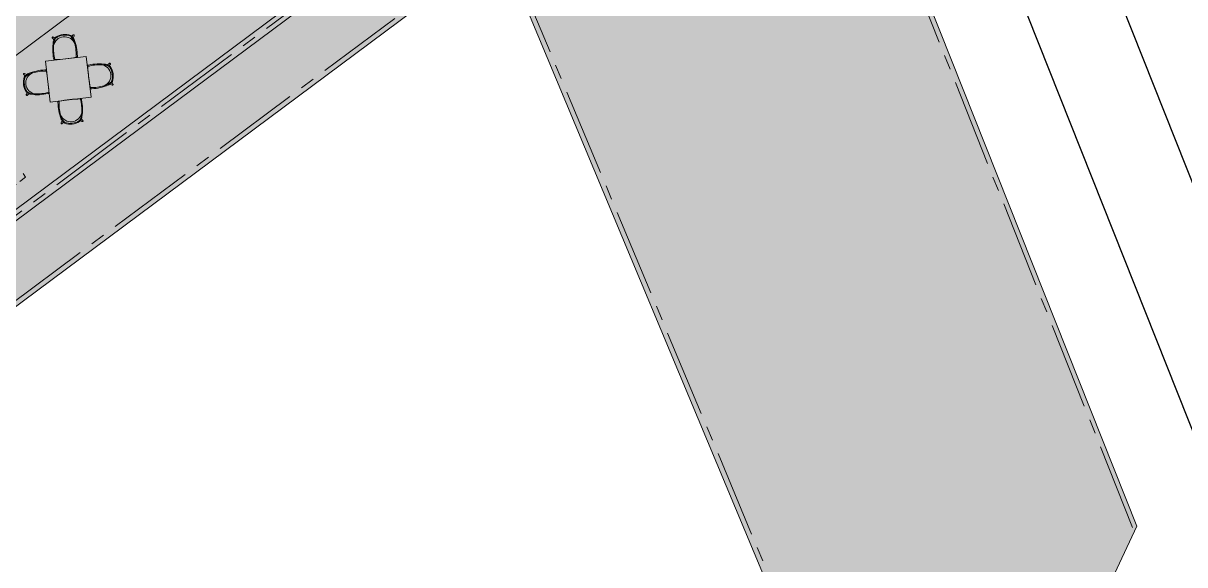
# Model space of a CAD drawing. Header units: metres. Extents: x -466 to 1322, y -1072 to 50.
# Drawn here: x 835.21 to 860.59, y -196.56 to -184.71 of the extents above; entities that cross this region are included whole.
import ezdxf

# ---------------------------------------------------------------- set-up
doc = ezdxf.new("R2010")
doc.units = ezdxf.units.M
for name, pattern in [('B1 P BAJA$0$HIDDEN', [9.525, 6.35, -3.175]), ('CENTER2', [28.575, 19.05, -3.175, 3.175, -3.175]), ('Hidden 1_16_', [0.002381, 0.001587, -0.00079375])]:
    doc.linetypes.add(name, pattern=pattern)
for name, color, linetype, lineweight in [('A - MURO BAJO', 2, 'Continuous', 0), ('A - PISO', 1, 'Continuous', 0), ('A - PROY', 250, 'B1 P BAJA$0$HIDDEN', 0), ('A-EJES', 61, 'CENTER2', 0), ('A-MUEBLES', 5, 'Continuous', 0)]:
    doc.layers.add(name, color=color, linetype=linetype, lineweight=lineweight)
doc.layers.add('AKU_Poligono', color=1, linetype='Continuous')
doc.layers.add('Hatch Exterior', color=7, linetype='Continuous', lineweight=0, true_color=0xa99b89)
doc.layers.add('Hatch fondo', color=254, linetype='Continuous', lineweight=0, transparency=0.5)

msp = doc.modelspace()

# ---------------------------------------------------------------- hatches: boundary and pattern name
at = {"layer": 'Hatch Exterior', "transparency": 33554687}
h = msp.add_hatch(color=256, dxfattribs=at)
h.dxf.hatch_style = 1
h.paths.add_polyline_path([(846.352, -170.751), (849.28, -174.68), (850.751, -173.583), (851.897, -176.47), (845.039, -181.583), (825.538, -196.118), (820.937, -189.944)])
at = {"layer": 'Hatch fondo', "transparency": 33554559}
h = msp.add_hatch(color=256, dxfattribs=at)
h.dxf.hatch_style = 1
edge = h.paths.add_edge_path()
edge.add_line((813.458, -201.629), (817.569, -198.566))
edge.add_line((817.569, -198.566), (818.198, -199.409))
edge.add_arc((819.711, -201.272), 2.4, 129.0876, 313.6248)
edge.add_line((821.367, -203.009), (823.718, -204.146))
edge.add_line((823.718, -204.146), (822.76, -206.127))
edge.add_line((822.76, -206.127), (813.458, -201.629))
h.paths.add_polyline_path([(826.319, -197.406), (824.797, -196.67), (846.546, -180.276), (851.897, -176.47), (850.751, -173.583), (849.28, -174.68), (846.352, -170.751), (848.878, -168.868), (859.538, -195.709), (857.27, -200.565), (852.201, -198.737), (848.75, -190.471), (845.634, -183.009)])

# ---------------------------------------------------------------- linework, layer by layer
at = {"layer": 'A - MURO BAJO', "ltscale": 0.05}
msp.add_lwpolyline([(847.911, -179.192), (836.441, -187.742), (825.419, -195.957)], dxfattribs=at)
at = {"layer": 'A - MURO BAJO'}
msp.add_lwpolyline([(847.988, -179.385), (836.561, -187.902), (825.538, -196.118)], dxfattribs=at)
at = {"layer": 'A - PISO', "ltscale": 0.05}
msp.add_lwpolyline([(846.352, -170.751), (848.878, -168.868), (859.538, -195.709), (857.27, -200.565), (852.201, -198.737), (845.634, -183.009), (826.319, -197.406)], dxfattribs=at)
at = {"layer": 'A - PROY', "color": 250, "linetype": 'Hidden 1_16_', "ltscale": 100}
msp.add_lwpolyline([(835.203, -188), (835.259, -188.075), (832.853, -189.868)], dxfattribs=at)
at = {"layer": 'A-EJES', "ltscale": 0.1}
for p, q in [((859.449, -195.744), (847.262, -165.119)), ((852.224, -198.52), (840.422, -170.265)), ((845.559, -177.578), (809.652, -204.342)), ((846.629, -180.273), (812.494, -205.716)), ((845.618, -182.897), (814.016, -206.452))]:
    msp.add_line(p, q, dxfattribs=at)
at = {"layer": 'A-MUEBLES', "color": 5}
for p, q in [((835.895, -185.038), (835.863, -185.013)), ((836.27, -184.997), (836.296, -184.966)), ((836.318, -184.984), (836.295, -185.036)), ((835.846, -185.035), (835.879, -185.081)), ((835.883, -185.108), (835.868, -185.204)), ((836.297, -185.064), (836.332, -185.154)), ((836.585, -185.437), (835.691, -185.543)), ((836.69, -186.331), (836.585, -185.437)), ((835.691, -185.543), (835.796, -186.436)), ((837.014, -185.63), (836.918, -185.617)), ((837.087, -185.591), (837.042, -185.625)), ((837.086, -185.64), (837.11, -185.608)), ((835.25, -185.861), (835.218, -185.835)), ((835.236, -185.813), (835.288, -185.835)), ((835.316, -185.832), (835.406, -185.795)), ((837.148, -186.062), (837.096, -186.04)), ((837.134, -186.014), (837.165, -186.04)), ((835.298, -186.234), (835.274, -186.267)), ((835.297, -186.284), (835.342, -186.25)), ((835.369, -186.245), (835.465, -186.258)), ((837.068, -186.043), (836.978, -186.079)), ((835.796, -186.436), (836.69, -186.331)), ((836.057, -186.808), (836.022, -186.718)), ((836.471, -186.764), (836.486, -186.668)), ((836.508, -186.837), (836.475, -186.792)), ((836.036, -186.888), (836.059, -186.836)), ((836.084, -186.875), (836.058, -186.906)), ((836.458, -186.835), (836.491, -186.859))]:
    msp.add_line(p, q, dxfattribs=at)
for centre, radius, start, end in [((835.854, -185.024), 0.0141, 52.1552, 232.4686), ((836.108, -185.25), 0.244, 23.1153, 169.1654), ((836.108, -185.25), 0.244, 23.1153, 169.1654), ((835.937, -185.048), 0.0425, 121.2312, 164.9025), ((835.937, -185.048), 0.0255, 121.2312, 164.9025), ((836.118, -185.347), 0.392, 71.0496, 121.2312), ((836.118, -185.347), 0.375, 71.0496, 121.2312), ((836.232, -185.016), 0.0255, 27.3783, 71.0496), ((836.232, -185.016), 0.0425, 27.3783, 71.0496), ((836.479, -184.888), 0.253, 207.3783, 223.9891), ((836.479, -184.888), 0.236, 207.3783, 223.9891), ((836.307, -184.975), 0.0141, 319.8122, 140.1256), ((836.904, -185.277), 1.053, 171.1514, 191.3571), ((835.905, -185.122), 0.0425, 148.2917, 171.1514), ((836.819, -185.254), 0.952, 176.9784, 195.3024), ((835.667, -184.975), 0.236, 328.2917, 344.9025), ((835.667, -184.975), 0.253, 328.2917, 344.9025), ((836.279, -185.082), 0.0425, 21.1294, 43.9891), ((835.336, -185.446), 1.053, 0.9237, 21.1294), ((835.413, -185.406), 0.952, 356.9784, 15.3024), ((835.893, -185.485), 0.022, 179.0821, 290.7993), ((835.865, -183.007), 2.499, 270.7518, 281.529), ((836.368, -185.434), 0.022, 261.4815, 13.1986), ((835.718, -186.785), 1.053, 92.121, 112.3267), ((835.676, -186.709), 0.952, 88.1757, 106.4997), ((835.685, -185.754), 0.022, 352.6788, 104.3959), ((833.269, -186.304), 2.499, 1.9491, 12.7263), ((836.638, -185.647), 0.022, 90.2794, 201.9966), ((836.888, -186.569), 0.952, 88.1757, 106.4997), ((839.115, -185.57), 2.499, 181.9491, 192.7263), ((836.867, -186.653), 1.053, 82.3487, 102.5544), ((836.878, -185.857), 0.244, 294.3126, 80.3627), ((836.878, -185.857), 0.244, 294.3126, 80.3627), ((837.002, -185.652), 0.0425, 59.489, 82.3487), ((837.143, -185.411), 0.253, 239.489, 256.0998), ((837.143, -185.411), 0.236, 239.489, 256.0998), ((837.076, -185.682), 0.0255, 32.4285, 76.0998), ((837.076, -185.682), 0.0425, 32.4285, 76.0998), ((837.098, -185.599), 0.0141, 323.3525, 143.6659), ((836.781, -185.87), 0.375, 342.2469, 32.4285), ((836.781, -185.87), 0.392, 342.2469, 32.4285), ((835.603, -186.005), 0.392, 162.2469, 212.4285), ((835.227, -185.824), 0.0141, 51.0095, 231.3229), ((835.603, -186.005), 0.375, 162.2469, 212.4285), ((835.27, -185.898), 0.0425, 118.5756, 162.2469), ((835.27, -185.898), 0.0255, 118.5756, 162.2469), ((835.136, -185.653), 0.236, 298.5756, 315.1864), ((835.136, -185.653), 0.253, 298.5756, 315.1864), ((835.506, -186.018), 0.244, 114.3126, 260.3627), ((835.506, -186.018), 0.244, 114.3126, 260.3627), ((835.334, -185.85), 0.0425, 112.3267, 135.1864), ((837.247, -186.221), 0.253, 118.5756, 135.1864), ((837.247, -186.221), 0.236, 118.5756, 135.1864), ((837.114, -185.976), 0.0255, 298.5756, 342.2469), ((837.114, -185.976), 0.0425, 298.5756, 342.2469), ((837.156, -186.051), 0.0141, 231.0095, 51.3229), ((835.285, -186.276), 0.0141, 143.3525, 323.6659), ((835.307, -186.193), 0.0425, 212.4285, 256.0998), ((835.307, -186.193), 0.0255, 212.4285, 256.0998), ((835.24, -186.464), 0.236, 59.489, 76.0998), ((835.24, -186.464), 0.253, 59.489, 76.0998), ((835.382, -186.223), 0.0425, 239.489, 262.3487), ((835.517, -185.221), 1.053, 262.3487, 282.5544), ((835.495, -185.306), 0.952, 268.1757, 286.4997), ((835.746, -186.228), 0.022, 270.2794, 21.9966), ((836.708, -185.166), 0.952, 268.1757, 286.4997), ((836.699, -186.121), 0.022, 172.6788, 284.3959), ((836.666, -185.09), 1.053, 272.121, 292.3267), ((837.05, -186.025), 0.0425, 292.3267, 315.1864), ((835.986, -186.438), 0.022, 81.4815, 193.1986), ((837.018, -186.426), 1.053, 180.9237, 201.1294), ((836.941, -186.467), 0.952, 176.9784, 195.3024), ((836.489, -188.865), 2.499, 90.7518, 101.529), ((836.461, -186.387), 0.022, 359.0821, 110.7993), ((835.535, -186.618), 0.952, 356.9784, 15.3024), ((835.45, -186.595), 1.053, 351.1514, 11.3571), ((836.246, -186.622), 0.244, 203.1153, 349.1654), ((836.246, -186.622), 0.244, 203.1153, 349.1654), ((836.687, -186.897), 0.253, 148.2917, 164.9025), ((836.687, -186.897), 0.236, 148.2917, 164.9025), ((836.449, -186.75), 0.0425, 328.2917, 351.1514), ((836.047, -186.897), 0.0141, 139.8122, 320.1256), ((836.075, -186.791), 0.0425, 201.1294, 223.9891), ((835.874, -186.984), 0.236, 27.3783, 43.9891), ((835.874, -186.984), 0.253, 27.3783, 43.9891), ((836.122, -186.856), 0.0425, 207.3783, 251.0496), ((836.122, -186.856), 0.0255, 207.3783, 251.0496), ((836.236, -186.525), 0.392, 251.0496, 301.2312), ((836.236, -186.525), 0.375, 251.0496, 301.2312), ((836.417, -186.824), 0.0255, 301.2312, 344.9025), ((836.417, -186.824), 0.0425, 301.2312, 344.9025), ((836.499, -186.848), 0.0141, 232.1552, 52.4686)]:
    msp.add_arc(centre, radius, start, end, dxfattribs=at)
at = {"layer": 'AKU_Poligono'}
for points in [[(824.687, -102.807), (892.178, -272.749), (895.004, -293.864)], [(826.861, -102.864), (894.128, -272.239), (896.986, -293.599)]]:
    msp.add_lwpolyline(points, dxfattribs=at)

doc.saveas('drawing.dxf')
